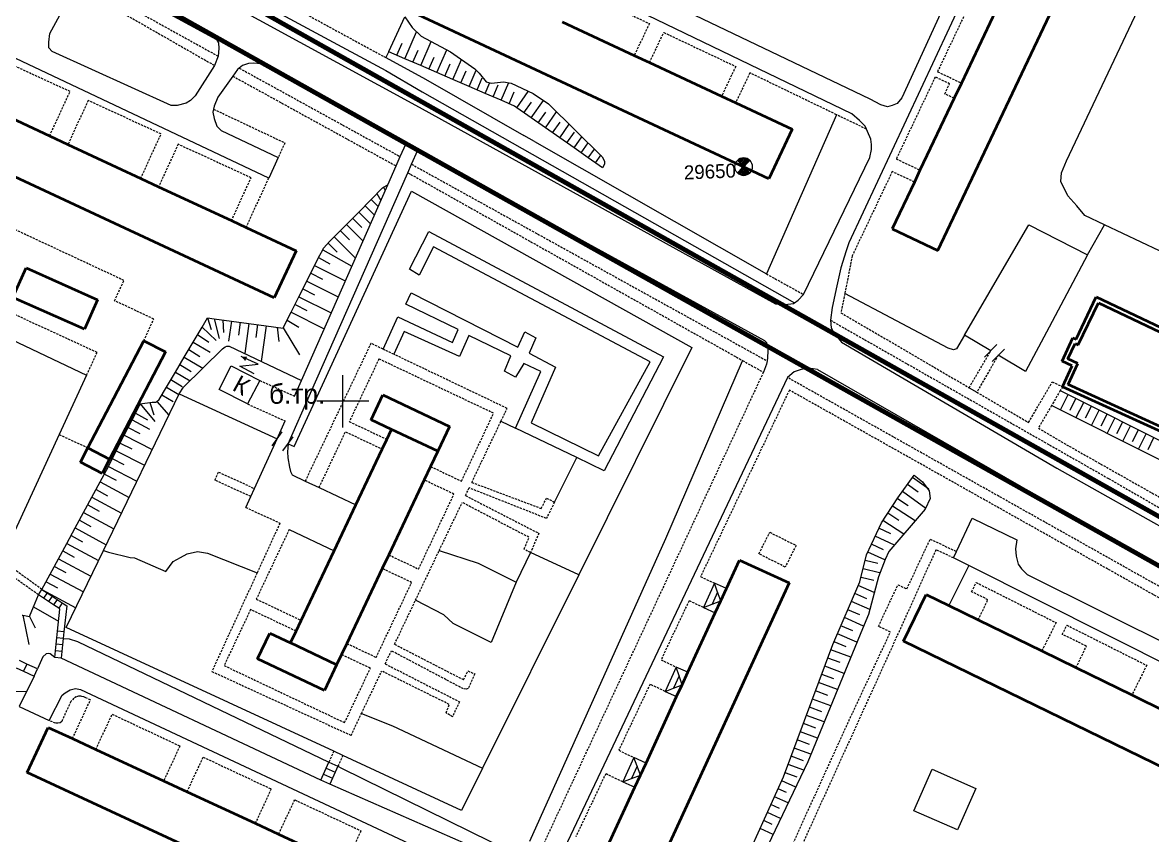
# Model space of a CAD drawing. Extents: x 1000 to 4000, y -5000 to -1000.
# Drawn here: x 2326.7 to 2585.4, y -2699.4 to -2513.3 of the extents above; entities that cross this region are included whole.
import ezdxf
from ezdxf.enums import TextEntityAlignment as Align

# ---------------------------------------------------------------- set-up
doc = ezdxf.new("R2010")
doc.units = 0
doc.header["$MEASUREMENT"] = 0
doc.linetypes.add('DASHED', pattern=[0.75, 0.5, -0.25])
for name, color, linetype in [('1', 7, 'CONTINUOUS'), ('11', 7, 'CONTINUOUS'), ('16', 7, 'CONTINUOUS'), ('17', 7, 'CONTINUOUS'), ('2', 7, 'CONTINUOUS'), ('24', 7, 'CONTINUOUS'), ('25', 7, 'CONTINUOUS'), ('37', 7, 'CONTINUOUS'), ('40', 7, 'CONTINUOUS'), ('6', 7, 'CONTINUOUS'), ('7', 7, 'CONTINUOUS'), ('границы команд_1', 10, 'CONTINUOUS')]:
    doc.layers.add(name, color=color, linetype=linetype)
doc.styles.get("Standard").update_dxf_attribs({"font": 'txt', "height": 0.2})

msp = doc.modelspace()

# ---------------------------------------------------------------- linework, layer by layer
at = {"layer": '1', "color": 253, "linetype": 'Continuous', "lineweight": 0}
for p, q in [((2400, -2606.06), (2400, -2594.02)), ((2405.96, -2600), (2394.04, -2600))]:
    msp.add_line(p, q, dxfattribs=at)
at = {"layer": '11', "color": 253, "linetype": 'Continuous', "lineweight": 0}
for p, q in [((2565.68, -2544.99), (2601.22, -2470.09)), ((2410.48, -2519.99), (2414.21, -2512.02)), ((2410.48, -2519.99), (2409.84, -2521.37)), ((2564.55, -2547.7), (2565.68, -2544.99)), ((2564.44, -2549.73), (2564.55, -2547.7)), ((2566.02, -2553), (2564.44, -2549.73)), ((2388.82, -2610.39), (2415.7, -2551.92)), ((2415.7, -2551.92), (2479.94, -2587.68)), ((2568.05, -2555.26), (2566.02, -2553)), ((2569.86, -2557.52), (2568.05, -2555.26)), ((2574.42, -2559.67), (2569.86, -2557.52)), ((2553.64, -2565.55), (2557.1, -2559.64)), ((2557.1, -2559.64), (2570.53, -2566.53)), ((2639.34, -2590.25), (2574.42, -2559.67)), ((2542.32, -2584.93), (2553.64, -2565.55)), ((2286.63, -2568.21), (2341.32, -2594.04)), ((2570.53, -2566.53), (2561.72, -2583.05)), ((2561.72, -2583.05), (2556.31, -2593.18)), ((2548.34, -2588.48), (2542.32, -2584.93)), ((2549.75, -2587.06), (2546.94, -2589.9)), ((2479.94, -2587.68), (2454, -2639.78)), ((2551.48, -2588.08), (2548.67, -2590.93)), ((2556.31, -2593.18), (2550.07, -2589.5)), ((2341.32, -2594.04), (2335.05, -2607.66)), ((2345.14, -2634.2), (2362.5, -2598.31)), ((2362.5, -2598.31), (2384.94, -2608.61)), ((2335.05, -2607.66), (2323.61, -2632.48)), ((2383.77, -2610.23), (2386.12, -2606.99)), ((2386.26, -2611.37), (2388.61, -2608.13)), ((2387.44, -2609.75), (2388.82, -2610.39)), ((2336.63, -2651.8), (2345.14, -2634.2)), ((2454, -2639.78), (2431.99, -2683.99)), ((2397.9, -2680.15), (2336.63, -2651.8)), ((2399.98, -2681.11), (2397.9, -2680.15)), ((2416.9, -2688.94), (2399.98, -2681.11)), ((2431.99, -2683.99), (2427.17, -2693.69)), ((2427.17, -2693.69), (2416.9, -2688.94))]:
    msp.add_line(p, q, dxfattribs=at)
at = {"layer": '16', "color": 253, "linetype": 'Continuous', "lineweight": 0}
for p, q in [((2371.68, -2597.3), (2374.45, -2591.91)), ((2374.45, -2591.91), (2380.96, -2595.26)), ((2376.4, -2592.01), (2380.63, -2591.57)), ((2379.7, -2593.74), (2376.4, -2592.01)), ((2380.63, -2591.57), (2376.73, -2589.8)), ((2378.18, -2600.65), (2371.68, -2597.3)), ((2380.96, -2595.26), (2378.18, -2600.65))]:
    msp.add_line(p, q, dxfattribs=at)
msp.add_solid([(2376.73, -2589.8), (2377.62, -2590.79), (2378.09, -2589.81)], dxfattribs=at)
at = {"layer": '2', "color": 253, "linetype": 'Continuous', "lineweight": 0}
msp.add_circle((2491.75, -2546.31), 2, dxfattribs=at)
msp.add_3dface([(2490.34, -2547.72), (2491.75, -2546.31), (2490.34, -2547.72)], dxfattribs=at)
at = {"layer": '24', "color": 253, "linetype": 'Continuous', "lineweight": 0}
for p, q in [((2564.9, -2458.93), (2515.86, -2563.75)), ((2318.51, -2488.64), (2371.04, -2517.18)), ((2351.98, -2493.15), (2409.84, -2524.29)), ((2516.53, -2534.2), (2429.64, -2492.29)), ((2544.56, -2494.3), (2528, -2530.55)), ((2351.32, -2496.66), (2417.47, -2532.67)), ((2520.76, -2530.88), (2467.2, -2505.24)), ((2332.87, -2515.86), (2335.14, -2511.64)), ((2383.02, -2548.94), (2312.83, -2515.78)), ((2332.69, -2517.82), (2332.87, -2515.86)), ((2371.04, -2517.18), (2371.53, -2518)), ((2332.69, -2519.12), (2332.69, -2517.82)), ((2333.43, -2519.95), (2332.69, -2519.12)), ((2371.62, -2519.3), (2371.42, -2521.02)), ((2371.53, -2518), (2371.62, -2519.3)), ((2360.66, -2532.32), (2333.43, -2519.95)), ((2371.42, -2521.02), (2370.56, -2523.13)), ((2409.84, -2521.37), (2418.9, -2526.3)), ((2370.56, -2523.13), (2366.14, -2530.09)), ((2375.88, -2524.1), (2374.8, -2525.6)), ((2376.28, -2523.77), (2375.88, -2524.1)), ((2377, -2523.17), (2376.28, -2523.77)), ((2378.39, -2522.71), (2377, -2523.17)), ((2379.6, -2522.62), (2378.39, -2522.71)), ((2381.23, -2522.77), (2379.6, -2522.62)), ((2381.23, -2522.77), (2414.45, -2541.03)), ((2409.84, -2524.29), (2418.13, -2529.16)), ((2374.8, -2525.6), (2371.33, -2530.43)), ((2418.9, -2526.3), (2441.41, -2539.15)), ((2366.14, -2530.09), (2365.11, -2531.2)), ((2418.13, -2529.16), (2503.4, -2577.48)), ((2362.05, -2532.32), (2360.66, -2532.32)), ((2364.09, -2531.76), (2362.05, -2532.32)), ((2365.11, -2531.2), (2364.09, -2531.76)), ((2370.49, -2532.47), (2370.36, -2533.15)), ((2371.33, -2530.43), (2370.49, -2532.47)), ((2417.47, -2532.67), (2499.06, -2577.69)), ((2523.17, -2532.2), (2520.76, -2530.88)), ((2524.71, -2532.64), (2523.17, -2532.2)), ((2525.8, -2532.31), (2524.71, -2532.64)), ((2526.9, -2531.87), (2525.8, -2532.31)), ((2528, -2530.55), (2526.9, -2531.87)), ((2370.36, -2533.15), (2370.21, -2533.87)), ((2370.21, -2533.87), (2370.49, -2535.26)), ((2370.49, -2535.26), (2371.14, -2537.03)), ((2518.29, -2535.74), (2516.53, -2534.2)), ((2371.14, -2537.03), (2372.16, -2538.05)), ((2519.6, -2537.06), (2518.29, -2535.74)), ((2519.91, -2537.74), (2519.6, -2537.06)), ((2520.15, -2538.26), (2519.91, -2537.74)), ((2372.16, -2538.05), (2385.17, -2544.19)), ((2443.88, -2540.56), (2441.41, -2539.15)), ((2443.88, -2540.56), (2496.97, -2570.86)), ((2520.92, -2540.02), (2520.15, -2538.26)), ((2521.03, -2541.22), (2520.92, -2540.02)), ((2413.12, -2544.03), (2414.45, -2541.03)), ((2414.45, -2541.03), (2417.08, -2542.48)), ((2415.71, -2545.76), (2417.15, -2542.51)), ((2417.08, -2542.48), (2417.15, -2542.51)), ((2417.15, -2542.51), (2496.55, -2586.09)), ((2520.7, -2544.19), (2521.03, -2542.43)), ((2521.03, -2542.43), (2521.03, -2541.22)), ((2385.17, -2544.19), (2383.02, -2548.94)), ((2412.18, -2546.16), (2413.12, -2544.03)), ((2414.86, -2547.7), (2415.71, -2545.76)), ((2505.46, -2575.56), (2520.7, -2544.19)), ((2392.55, -2598.17), (2414.86, -2547.7)), ((2410.27, -2550.49), (2412.18, -2546.16)), ((2390.49, -2595.24), (2410.27, -2550.49)), ((2415.24, -2569.8), (2419.7, -2561.16)), ((2419.7, -2561.16), (2473.41, -2589.89)), ((2515.86, -2563.75), (2515.28, -2565.57)), ((2420.72, -2564.68), (2417.47, -2571.19)), ((2470.34, -2591), (2420.72, -2564.68)), ((2515.28, -2565.57), (2514.04, -2569.49)), ((2417.47, -2571.19), (2415.24, -2569.8)), ((2514.04, -2569.49), (2513.08, -2573.61)), ((2513.08, -2573.61), (2512.03, -2578.59)), ((2414.42, -2577.8), (2415.63, -2575.2)), ((2415.63, -2575.2), (2440.06, -2587.66)), ((2504.25, -2576.88), (2505.46, -2575.56)), ((2426.41, -2583.57), (2414.42, -2577.8)), ((2499.06, -2577.69), (2501.29, -2577.87)), ((2501.29, -2577.87), (2503.16, -2577.65)), ((2503.16, -2577.65), (2503.4, -2577.48)), ((2503.4, -2577.48), (2504.25, -2576.88)), ((2512.03, -2578.59), (2511.65, -2581.47)), ((2409.19, -2588.09), (2412.56, -2580.69)), ((2412.56, -2580.69), (2425.1, -2586.55)), ((2511.65, -2581.47), (2511.84, -2583.19)), ((2414.03, -2584.03), (2411.66, -2589.27)), ((2426.67, -2589.79), (2414.03, -2584.03)), ((2425.1, -2586.55), (2426.41, -2583.57)), ((2440.06, -2587.66), (2441.64, -2584.13)), ((2441.64, -2584.13), (2444.15, -2585.52)), ((2511.84, -2583.19), (2512.51, -2584.43)), ((2512.51, -2584.43), (2514.18, -2586.53)), ((2428.81, -2584.96), (2426.67, -2589.79)), ((2438.47, -2589.61), (2428.81, -2584.96)), ((2444.15, -2585.52), (2442.66, -2589.05)), ((2496.55, -2586.09), (2496.99, -2586.61)), ((2496.99, -2586.61), (2497.21, -2587.45)), ((2514.18, -2586.53), (2563.48, -2615.32)), ((2436.98, -2593.14), (2438.47, -2589.61)), ((2442.66, -2589.05), (2448.7, -2592.22)), ((2497.21, -2587.45), (2497.3, -2588.5)), ((2497.3, -2588.5), (2497.25, -2590.12)), ((2441.44, -2591.37), (2439.49, -2594.54)), ((2445.34, -2593.23), (2441.44, -2591.37)), ((2448.7, -2592.22), (2443.13, -2604.95)), ((2458.54, -2612.48), (2470.34, -2591)), ((2473.41, -2589.89), (2459.84, -2615.92)), ((2497.03, -2591.52), (2496.29, -2593.37)), ((2497.15, -2590.79), (2497.03, -2591.52)), ((2497.25, -2590.12), (2497.15, -2590.79)), ((2501.82, -2594.59), (2435.19, -2735.1)), ((2439.49, -2594.54), (2436.98, -2593.14)), ((2439.49, -2606.16), (2445.34, -2593.23)), ((2503.33, -2593.32), (2501.82, -2594.59)), ((2504.92, -2592.74), (2503.33, -2593.32)), ((2506.73, -2592.45), (2504.92, -2592.74)), ((2508.67, -2592.74), (2506.73, -2592.45)), ((2508.67, -2592.74), (2603.67, -2647.31)), ((2388.9, -2598.84), (2390.49, -2595.24)), ((2543.41, -2596.92), (2545.15, -2597.94)), ((2387.44, -2609.75), (2392.55, -2598.17)), ((2384.94, -2608.61), (2386.81, -2604.54)), ((2443.13, -2604.95), (2458.54, -2612.48)), ((2453.56, -2612.91), (2439.49, -2606.16)), ((2379.72, -2619.99), (2384.94, -2608.61)), ((2387.44, -2609.75), (2387.3, -2611.63)), ((2387.3, -2611.63), (2387.39, -2612.99)), ((2387.39, -2612.99), (2387.74, -2615.13)), ((2459.84, -2615.92), (2453.56, -2612.91)), ((2387.74, -2615.13), (2387.98, -2616.14)), ((2563.48, -2615.32), (2618.31, -2646.13)), ((2387.98, -2616.14), (2388.37, -2616.86)), ((2388.37, -2616.86), (2391.37, -2618.28)), ((2378.88, -2621.84), (2379.72, -2619.99)), ((2391.37, -2618.28), (2394.54, -2619.78)), ((2394.54, -2619.78), (2402.95, -2623.76)), ((2377.74, -2624.31), (2378.88, -2621.84)), ((2540.54, -2634.43), (2544.12, -2626.78)), ((2544.12, -2626.78), (2554.32, -2631.78)), ((2387.7, -2629.39), (2397.98, -2634.26)), ((2554.32, -2631.78), (2554.03, -2633.81)), ((2539.85, -2635.9), (2540.54, -2634.43)), ((2543.34, -2637.65), (2539.85, -2635.9)), ((2554.03, -2633.81), (2554.18, -2635.47)), ((2554.18, -2635.47), (2554.61, -2637.28)), ((2543.34, -2637.65), (2538.74, -2646.81)), ((2608.32, -2670.27), (2543.34, -2637.65)), ((2554.61, -2637.28), (2555.41, -2638.37)), ((2555.41, -2638.37), (2556.71, -2639.67)), ((2556.71, -2639.67), (2598.5, -2660.5)), ((2331.28, -2658.56), (2330.06, -2661.3)), ((2332.07, -2657.86), (2331.28, -2658.56)), ((2332.53, -2657.75), (2332.07, -2657.86)), ((2332.94, -2657.86), (2332.53, -2657.75)), ((2334.04, -2658.66), (2332.94, -2657.86)), ((2394.93, -2686.73), (2335.5, -2658.81)), ((2329.3, -2662.97), (2325.88, -2669.91)), ((2332.7, -2673.07), (2335.68, -2667.29)), ((2335.68, -2667.29), (2336.38, -2666.76)), ((2336.38, -2666.76), (2337.51, -2666.07)), ((2337.51, -2666.07), (2338.74, -2665.8)), ((2338.74, -2665.8), (2339.88, -2665.98)), ((2339.88, -2665.98), (2426.73, -2706.62)), ((2325.88, -2669.91), (2332.7, -2673.07)), ((2431.43, -2702.78), (2397.02, -2687.67))]:
    msp.add_line(p, q, dxfattribs=at)
at = {"layer": '24', "color": 253, "linetype": 'DASHED', "lineweight": 0}
for p, q in [((2317.17, -2491.01), (2371.42, -2521.02)), ((2352.75, -2490.3), (2409.84, -2521.37)), ((2337.54, -2504.25), (2370.56, -2523.13)), ((2453.7, -2505.78), (2470.18, -2513.57)), ((2544.72, -2506.58), (2536.16, -2524.58)), ((2470.18, -2513.57), (2466.72, -2520.84)), ((2470.22, -2522.48), (2473.47, -2515.59)), ((2473.47, -2515.59), (2489.95, -2523.38)), ((2337.51, -2529.12), (2320.8, -2521.45)), ((2376.28, -2523.77), (2413.12, -2544.03)), ((2489.95, -2523.38), (2486.73, -2530.19)), ((2493.19, -2524.85), (2489.95, -2531.7)), ((2513.03, -2534.42), (2493.19, -2524.85)), ((2536.16, -2524.58), (2541.62, -2527.17)), ((2374.8, -2525.6), (2412.18, -2546.16)), ((2535.64, -2525.8), (2526.73, -2544.55)), ((2538.94, -2527.36), (2535.64, -2525.8)), ((2537.84, -2529.66), (2538.94, -2527.36)), ((2332.84, -2539.27), (2337.51, -2529.12)), ((2539.96, -2530.67), (2537.84, -2529.66)), ((2341.66, -2531.17), (2337.04, -2541.23)), ((2358.36, -2538.84), (2341.66, -2531.17)), ((2370.36, -2533.15), (2386.73, -2540.88)), ((2519.91, -2537.74), (2513.03, -2534.42)), ((2353.7, -2549), (2358.36, -2538.84)), ((2362.27, -2541.19), (2357.8, -2550.91)), ((2378.97, -2548.86), (2362.27, -2541.19)), ((2386.73, -2540.88), (2385.17, -2544.19)), ((2415.71, -2545.76), (2497.15, -2590.79)), ((2526.73, -2544.55), (2532.15, -2547.12)), ((2349.86, -2572.37), (2297.86, -2548.12)), ((2414.86, -2547.7), (2491.51, -2590.69)), ((2525.79, -2547.44), (2516.64, -2566.72)), ((2530.86, -2549.84), (2525.79, -2547.44)), ((2374.46, -2558.68), (2378.97, -2548.86)), ((2377.83, -2560.25), (2383.02, -2548.94)), ((2516.64, -2566.72), (2514.93, -2575.34)), ((2496.97, -2570.86), (2505.46, -2575.56)), ((2347.7, -2577), (2349.86, -2572.37)), ((2343.71, -2588.85), (2317.29, -2576.7)), ((2514.93, -2575.34), (2514.05, -2579.77)), ((2356.7, -2581.2), (2347.7, -2577)), ((2354.39, -2586.16), (2356.7, -2581.2)), ((2511.65, -2581.47), (2575.35, -2617.72)), ((2514.05, -2579.77), (2543.41, -2596.92)), ((2406.42, -2586.77), (2391.37, -2618.28)), ((2409.19, -2588.09), (2406.42, -2586.77)), ((2341.32, -2594.04), (2343.71, -2588.85)), ((2411.66, -2589.27), (2409.19, -2588.09)), ((2437.6, -2601.65), (2411.66, -2589.27)), ((2543.41, -2596.92), (2548.34, -2588.48)), ((2550.07, -2589.5), (2545.15, -2597.94)), ((2408.26, -2590.34), (2401.47, -2604.69)), ((2434.51, -2602.77), (2408.26, -2590.34)), ((2491.51, -2590.69), (2496.29, -2593.37)), ((2496.29, -2593.37), (2442.74, -2708.24)), ((2605.17, -2652.66), (2501.82, -2594.59)), ((2380.96, -2595.26), (2388.9, -2598.84)), ((2502.23, -2597.47), (2481.91, -2640.17)), ((2605.21, -2655.33), (2502.23, -2597.47)), ((2557.03, -2604.88), (2562.45, -2595.59)), ((2562.45, -2595.59), (2564.79, -2596.7)), ((2564.79, -2596.7), (2564.28, -2597.57)), ((2545.15, -2597.94), (2557.03, -2604.88)), ((2564.28, -2597.57), (2562.27, -2601)), ((2378.18, -2600.65), (2386.81, -2604.54)), ((2436.2, -2604.59), (2437.6, -2601.65)), ((2562.27, -2601), (2559.25, -2606.18)), ((2401.47, -2604.69), (2410.05, -2608.75)), ((2427.15, -2618.32), (2434.51, -2602.77)), ((2429.51, -2618.59), (2436.2, -2604.59)), ((2335.05, -2607.66), (2341.61, -2610.68)), ((2394.54, -2619.78), (2400.59, -2607)), ((2400.59, -2607), (2409, -2610.98)), ((2559.25, -2606.18), (2566.34, -2610.32)), ((2566.34, -2610.32), (2625.75, -2643.88)), ((2420.06, -2614.96), (2427.15, -2618.32)), ((2370.69, -2618.08), (2371.53, -2616.23)), ((2378.88, -2621.84), (2370.69, -2618.08)), ((2371.53, -2616.23), (2379.72, -2619.99)), ((2425.44, -2621.28), (2418.6, -2618.04)), ((2575.35, -2617.72), (2624.36, -2645.86)), ((2428.07, -2621.62), (2428.91, -2619.86)), ((2446.59, -2626.84), (2428.91, -2619.86)), ((2429.51, -2618.59), (2445.41, -2624.56)), ((2417.33, -2638.43), (2425.44, -2621.28)), ((2422.06, -2634.19), (2427.32, -2623.19)), ((2442.61, -2631.17), (2427.32, -2623.19)), ((2428.07, -2621.62), (2444.88, -2630.25)), ((2445.41, -2624.56), (2446.63, -2622.2)), ((2448.47, -2623.16), (2446.59, -2626.84)), ((2446.63, -2622.2), (2448.47, -2623.16)), ((2377.74, -2624.31), (2385.59, -2627.91)), ((2385.59, -2627.91), (2380.37, -2639.29)), ((2387.7, -2629.39), (2380.17, -2645.31)), ((2441.51, -2633.88), (2442.61, -2631.17)), ((2444.88, -2630.25), (2442.96, -2634.67)), ((2495.26, -2634.95), (2497.74, -2630.01)), ((2497.74, -2630.01), (2503.77, -2633.03)), ((2503.77, -2633.03), (2501.29, -2637.97)), ((2529.15, -2642.98), (2534.48, -2631.59)), ((2534.48, -2631.59), (2540.54, -2634.43)), ((2410.49, -2635.19), (2417.33, -2638.43)), ((2416.62, -2645.59), (2422.06, -2634.19)), ((2442.96, -2634.67), (2441.51, -2633.88)), ((2501.29, -2637.97), (2495.26, -2634.95)), ((2535.81, -2634.01), (2525.9, -2655.95)), ((2539.85, -2635.9), (2535.81, -2634.01)), ((2331.09, -2643.1), (2324.49, -2638.35)), ((2415.74, -2641.5), (2409.01, -2638.31)), ((2330.27, -2644.32), (2322.91, -2639.1)), ((2380.37, -2639.29), (2370, -2661.89)), ((2407.62, -2658.65), (2415.74, -2641.5)), ((2481.91, -2640.17), (2485.07, -2641.67)), ((2543.97, -2643.61), (2545, -2641.51)), ((2545, -2641.51), (2563.31, -2650.7)), ((2522.63, -2651.56), (2527.1, -2642.02)), ((2527.1, -2642.02), (2529.15, -2642.98)), ((2547.71, -2645.45), (2543.97, -2643.61)), ((2380.17, -2645.31), (2390.44, -2650.18)), ((2411.82, -2655.65), (2416.62, -2645.59)), ((2479.26, -2645.69), (2472.85, -2659.21)), ((2482.54, -2647.24), (2479.26, -2645.69)), ((2545.46, -2650.09), (2547.71, -2645.45)), ((2378.85, -2647.71), (2372.79, -2660.53)), ((2389.27, -2652.64), (2378.85, -2647.71)), ((2525.38, -2652.85), (2522.63, -2651.56)), ((2563.31, -2650.7), (2560.05, -2657.19)), ((2564.74, -2653.38), (2565.76, -2651.28)), ((2565.76, -2651.28), (2584.07, -2660.47)), ((2515.82, -2673.27), (2525.38, -2652.85)), ((2570.27, -2656.08), (2564.74, -2653.38)), ((2400.89, -2655.46), (2407.62, -2658.65)), ((2411.82, -2655.65), (2427.63, -2663.76)), ((2525.9, -2655.95), (2500.02, -2712.86)), ((2567.87, -2661), (2570.27, -2656.08)), ((2406.29, -2661.14), (2399.68, -2658.01)), ((2409.68, -2660.14), (2411.1, -2657.15)), ((2427.59, -2665.86), (2411.1, -2657.15)), ((2472.85, -2659.21), (2476.32, -2660.86)), ((2370, -2661.89), (2401.87, -2676.5)), ((2372.79, -2660.53), (2400.4, -2673.59)), ((2400.4, -2673.59), (2406.29, -2661.14)), ((2404.26, -2671.48), (2408.89, -2661.78)), ((2424.35, -2669.41), (2408.89, -2661.78)), ((2409.68, -2660.14), (2426.67, -2668.8)), ((2427.63, -2663.76), (2428.64, -2661.71)), ((2428.64, -2661.71), (2430.21, -2662.45)), ((2584.07, -2660.47), (2580.68, -2667.24)), ((2430.21, -2662.45), (2428.68, -2665.78)), ((2470.33, -2664.79), (2463.16, -2679.92)), ((2473.78, -2666.43), (2470.33, -2664.79)), ((2428.24, -2665.91), (2427.59, -2665.86)), ((2428.68, -2665.78), (2428.24, -2665.91)), ((2337.67, -2668.78), (2335.61, -2673.33)), ((2338.41, -2667.99), (2337.67, -2668.78)), ((2338.05, -2677.25), (2342.2, -2668.39)), ((2338.94, -2667.69), (2338.41, -2667.99)), ((2339.46, -2667.51), (2338.94, -2667.69)), ((2340.03, -2667.56), (2339.46, -2667.51)), ((2340.6, -2667.69), (2340.03, -2667.56)), ((2341.12, -2667.91), (2340.6, -2667.69)), ((2342.2, -2668.39), (2341.12, -2667.91)), ((2423.65, -2671.38), (2424.35, -2669.41)), ((2426.67, -2668.8), (2425.1, -2672.25)), ((2343.41, -2679.73), (2347.18, -2671.67)), ((2347.18, -2671.67), (2362.69, -2678.93)), ((2401.87, -2676.5), (2404.26, -2671.48)), ((2425.1, -2672.25), (2423.65, -2671.38)), ((2334.22, -2673.74), (2332.7, -2673.07)), ((2334.74, -2673.73), (2334.22, -2673.74)), ((2335.22, -2673.6), (2334.74, -2673.73)), ((2335.61, -2673.33), (2335.22, -2673.6)), ((2492.21, -2725.12), (2515.82, -2673.27)), ((2362.69, -2678.93), (2358.95, -2686.92)), ((2397.9, -2680.15), (2396.77, -2682.64)), ((2463.16, -2679.92), (2466.62, -2681.56)), ((2364.31, -2689.41), (2368.01, -2681.49)), ((2368.01, -2681.49), (2383.59, -2688.78)), ((2399.98, -2681.11), (2398.86, -2683.57)), ((2460.18, -2685.28), (2453.32, -2699.74)), ((2464.09, -2687.14), (2460.18, -2685.28)), ((2383.59, -2688.78), (2379.92, -2696.64)), ((2385.28, -2699.12), (2388.96, -2691.26)), ((2388.96, -2691.26), (2404.13, -2698.36)), ((2404.13, -2698.36), (2400.48, -2706.16))]:
    msp.add_line(p, q, dxfattribs=at)
at = {"layer": '25', "color": 253, "linetype": 'Continuous', "lineweight": 0}
for p, q in [((2330.27, -2644.32), (2331.09, -2643.1)), ((2331.09, -2643.1), (2332.24, -2643.86)), ((2332.24, -2643.86), (2331.43, -2645.09)), ((2332.24, -2643.86), (2333.41, -2644.64)), ((2331.43, -2645.09), (2330.27, -2644.32)), ((2332.6, -2645.86), (2331.43, -2645.09)), ((2333.41, -2644.64), (2332.6, -2645.86)), ((2333.76, -2646.64), (2332.6, -2645.86)), ((2333.41, -2644.64), (2334.57, -2645.41)), ((2334.57, -2645.41), (2333.76, -2646.64)), ((2334.93, -2647.41), (2333.76, -2646.64)), ((2334.57, -2645.41), (2335.74, -2646.19)), ((2335.74, -2646.19), (2334.93, -2647.41)), ((2335.74, -2646.19), (2336.75, -2646.86)), ((2334.67, -2652.65), (2335.2, -2647.59)), ((2335.2, -2647.59), (2334.93, -2647.41)), ((2336.75, -2646.86), (2336.13, -2652.81)), ((2334.36, -2655.64), (2334.51, -2654.15)), ((2334.51, -2654.15), (2334.67, -2652.65)), ((2335.97, -2654.3), (2334.51, -2654.15)), ((2336.13, -2652.81), (2334.67, -2652.65)), ((2335.97, -2654.3), (2335.82, -2655.79)), ((2336.13, -2652.81), (2335.97, -2654.3)), ((2334.2, -2657.13), (2334.36, -2655.64)), ((2335.82, -2655.79), (2334.36, -2655.64)), ((2335.82, -2655.79), (2335.66, -2657.28)), ((2327.61, -2660.18), (2325.93, -2659.4)), ((2334.04, -2658.66), (2334.2, -2657.13)), ((2335.5, -2658.81), (2334.04, -2658.66)), ((2335.66, -2657.28), (2334.2, -2657.13)), ((2335.66, -2657.28), (2335.5, -2658.81)), ((2325.16, -2661.07), (2326.84, -2661.84)), ((2327.61, -2660.18), (2326.84, -2661.84)), ((2326.84, -2661.84), (2329.3, -2662.97)), ((2330.06, -2661.3), (2327.61, -2660.18)), ((2329.3, -2662.97), (2330.06, -2661.3)), ((2396.16, -2684.01), (2396.77, -2682.64)), ((2396.77, -2682.64), (2398.86, -2683.57)), ((2394.93, -2686.73), (2395.54, -2685.37)), ((2395.54, -2685.37), (2396.16, -2684.01)), ((2395.54, -2685.37), (2397.63, -2686.31)), ((2396.16, -2684.01), (2398.25, -2684.94)), ((2398.25, -2684.94), (2397.63, -2686.31)), ((2398.86, -2683.57), (2398.25, -2684.94)), ((2397.02, -2687.67), (2394.93, -2686.73)), ((2397.63, -2686.31), (2397.02, -2687.67))]:
    msp.add_line(p, q, dxfattribs=at)
at = {"layer": '37', "color": 253, "linetype": 'Continuous', "lineweight": 0}
for p, q in [((2414.21, -2512.02), (2415.84, -2514.47)), ((2415.84, -2514.47), (2417.92, -2516.45)), ((2414.19, -2521.6), (2416.86, -2515.44)), ((2417.92, -2516.45), (2424.61, -2520.07)), ((2412.36, -2520.8), (2413.55, -2518.05)), ((2416.03, -2522.39), (2417.22, -2519.64)), ((2417.86, -2523.19), (2420.24, -2517.7)), ((2421.53, -2524.77), (2423.77, -2519.61)), ((2410.52, -2520.01), (2410.48, -2519.99)), ((2414.19, -2521.6), (2410.52, -2520.01)), ((2417.86, -2523.19), (2414.19, -2521.6)), ((2419.7, -2523.98), (2420.89, -2521.23)), ((2424.61, -2520.07), (2430.2, -2523.91)), ((2425.21, -2526.36), (2427.17, -2521.82)), ((2421.53, -2524.77), (2417.86, -2523.19)), ((2425.21, -2526.36), (2421.53, -2524.77)), ((2423.37, -2525.57), (2424.56, -2522.82)), ((2427.04, -2527.16), (2428.23, -2524.4)), ((2428.88, -2527.95), (2430.5, -2524.2)), ((2430.2, -2523.91), (2431.19, -2524.89)), ((2431.19, -2524.89), (2432.83, -2526.87)), ((2428.88, -2527.95), (2425.21, -2526.36)), ((2430.71, -2528.75), (2431.9, -2525.99)), ((2432.55, -2529.54), (2433.61, -2527.08)), ((2432.83, -2526.87), (2434.04, -2527.2)), ((2434.04, -2527.2), (2436.78, -2526.87)), ((2434.38, -2530.34), (2435.57, -2527.58)), ((2436.22, -2531.13), (2437.97, -2527.09)), ((2436.78, -2526.87), (2438.53, -2527.2)), ((2438.53, -2527.2), (2443.58, -2529.61)), ((2432.55, -2529.54), (2428.88, -2527.95)), ((2436.22, -2531.13), (2432.55, -2529.54)), ((2438.05, -2531.92), (2439.24, -2529.17)), ((2439.83, -2532.83), (2442.46, -2529.08)), ((2443.58, -2529.61), (2447.09, -2531.91)), ((2439.3, -2532.46), (2436.22, -2531.13)), ((2439.83, -2532.83), (2439.3, -2532.46)), ((2443.1, -2535.13), (2439.83, -2532.83)), ((2441.46, -2533.98), (2443.19, -2531.52)), ((2443.1, -2535.13), (2445.9, -2531.14)), ((2447.09, -2531.91), (2459.36, -2544.09)), ((2446.38, -2537.43), (2443.1, -2535.13)), ((2444.74, -2536.28), (2446.46, -2533.82)), ((2446.38, -2537.43), (2448.95, -2533.76)), ((2449.65, -2539.72), (2446.38, -2537.43)), ((2448.01, -2538.57), (2449.74, -2536.12)), ((2449.65, -2539.72), (2451.83, -2536.62)), ((2452.92, -2542.02), (2449.65, -2539.72)), ((2451.29, -2540.87), (2453.01, -2538.42)), ((2452.92, -2542.02), (2454.71, -2539.47)), ((2456.2, -2544.32), (2452.92, -2542.02)), ((2454.56, -2543.17), (2456.15, -2540.9)), ((2456.2, -2544.32), (2457.59, -2542.33)), ((2459.47, -2546.61), (2456.2, -2544.32)), ((2457.84, -2545.47), (2459.11, -2543.64)), ((2459.36, -2544.09), (2459.91, -2545.08)), ((2459.91, -2545.74), (2459.47, -2546.61)), ((2459.91, -2545.08), (2459.91, -2545.74)), ((2409.28, -2551.05), (2410.28, -2550.48)), ((2406.45, -2553.87), (2409.06, -2551.18)), ((2407.79, -2552.49), (2408.69, -2554.05)), ((2409.06, -2551.18), (2409.28, -2551.05)), ((2409.28, -2551.05), (2409.69, -2551.78)), ((2403.62, -2556.7), (2406.43, -2553.89)), ((2405.06, -2555.31), (2407.21, -2557.39)), ((2406.43, -2553.89), (2406.45, -2553.87)), ((2406.45, -2553.87), (2408.08, -2555.44)), ((2400.8, -2559.53), (2403.62, -2556.7)), ((2402.21, -2558.12), (2404.33, -2560.24)), ((2403.62, -2556.7), (2406.33, -2559.4)), ((2397.97, -2562.36), (2400.8, -2559.53)), ((2399.38, -2560.95), (2401.51, -2563.07)), ((2400.8, -2559.53), (2404.59, -2563.32)), ((2395.59, -2565), (2396.99, -2563.34)), ((2396.56, -2563.78), (2398.68, -2565.9)), ((2396.99, -2563.34), (2397.97, -2562.36)), ((2397.97, -2562.36), (2402.86, -2567.25)), ((2394.72, -2566.58), (2395.38, -2565.39)), ((2395.38, -2565.39), (2395.59, -2565)), ((2395.38, -2565.39), (2402.05, -2569.09)), ((2391.74, -2572.51), (2393.53, -2568.94)), ((2393.53, -2568.94), (2394.72, -2566.58)), ((2393.53, -2568.94), (2400.55, -2572.46)), ((2394.41, -2567.14), (2397.03, -2568.59)), ((2392.63, -2570.72), (2395.32, -2572.07)), ((2389.94, -2576.09), (2391.74, -2572.51)), ((2391.74, -2572.51), (2398.93, -2576.13)), ((2388.15, -2579.66), (2389.94, -2576.09)), ((2389.94, -2576.09), (2397.32, -2579.79)), ((2390.84, -2574.3), (2393.52, -2575.64)), ((2389.04, -2577.87), (2391.72, -2579.22)), ((2367.75, -2583.04), (2369.01, -2580.93)), ((2369.01, -2580.93), (2369.83, -2583.61)), ((2369.01, -2580.93), (2370.53, -2581.14)), ((2370.53, -2581.14), (2374.5, -2581.68)), ((2370.53, -2581.14), (2371.7, -2585.62)), ((2372.51, -2581.41), (2372.64, -2584.28)), ((2374.5, -2581.68), (2373.8, -2586.24)), ((2374.5, -2581.68), (2378.46, -2582.22)), ((2376.48, -2581.95), (2376.07, -2584.92)), ((2386.35, -2583.24), (2388.15, -2579.66)), ((2387.25, -2581.45), (2389.91, -2583.07)), ((2388.15, -2579.66), (2395.7, -2583.45)), ((2365.71, -2586.48), (2367.75, -2583.04)), ((2367.75, -2583.04), (2370.99, -2586.11)), ((2378.46, -2582.22), (2377.52, -2589.1)), ((2378.46, -2582.22), (2382.42, -2582.76)), ((2380.44, -2582.49), (2380.04, -2585.46)), ((2382.42, -2582.76), (2381.31, -2590.89)), ((2382.42, -2582.76), (2386.32, -2583.29)), ((2384.93, -2583.1), (2385.33, -2586.33)), ((2386.32, -2583.29), (2386.35, -2583.24)), ((2386.35, -2583.24), (2390.09, -2589.41)), ((2363.67, -2589.92), (2365.71, -2586.48)), ((2365.71, -2586.48), (2369.61, -2588.79)), ((2366.73, -2584.76), (2369.3, -2586.47)), ((2363.5, -2596.83), (2372.42, -2587.99)), ((2364.69, -2588.2), (2367.27, -2589.74)), ((2372.42, -2587.99), (2373.01, -2587.53)), ((2373.01, -2587.53), (2373.39, -2587.38)), ((2373.39, -2587.38), (2373.93, -2587.4)), ((2373.93, -2587.4), (2390.49, -2595.24)), ((2361.63, -2593.36), (2363.67, -2589.92)), ((2362.65, -2591.64), (2365.23, -2593.18)), ((2363.67, -2589.92), (2367.92, -2592.45)), ((2473.93, -2631.44), (2491.48, -2590.76)), ((2359.59, -2596.8), (2361.63, -2593.36)), ((2361.63, -2593.36), (2364.99, -2595.36)), ((2357.91, -2599.63), (2359.59, -2596.8)), ((2359.59, -2596.8), (2362.41, -2598.48)), ((2360.61, -2595.08), (2363.18, -2596.61)), ((2362.5, -2598.31), (2363.5, -2596.83)), ((2357.21, -2600.24), (2357.37, -2600.1)), ((2357.37, -2600.1), (2357.91, -2599.63)), ((2357.37, -2600.1), (2360.12, -2603.23)), ((2358.56, -2598.52), (2361.14, -2600.05)), ((2564.28, -2597.57), (2600.65, -2615.85)), ((2564.29, -2602.01), (2566.07, -2598.47)), ((2566.51, -2602.05), (2567.85, -2599.37)), ((2351.73, -2604.24), (2353.55, -2600.68)), ((2353.55, -2600.68), (2353.58, -2600.62)), ((2353.58, -2600.62), (2356.33, -2600.24)), ((2353.58, -2600.62), (2356.94, -2604.66)), ((2355.78, -2600.32), (2356.74, -2603.14)), ((2356.33, -2600.24), (2357.21, -2600.24)), ((2587.05, -2613.4), (2562.27, -2601)), ((2567.86, -2603.8), (2569.64, -2600.27)), ((2570.08, -2603.85), (2571.43, -2601.17)), ((2571.44, -2605.59), (2573.21, -2602.06)), ((2349.92, -2607.81), (2351.73, -2604.24)), ((2351.73, -2604.24), (2355.72, -2606.43)), ((2352.48, -2602.78), (2355.22, -2604.28)), ((2573.65, -2605.64), (2575, -2602.96)), ((2575.02, -2607.38), (2576.79, -2603.86)), ((2577.23, -2607.44), (2578.57, -2604.76)), ((2348.1, -2611.37), (2349.92, -2607.81)), ((2349.92, -2607.81), (2356.33, -2611.07)), ((2350.82, -2606.03), (2353.5, -2607.39)), ((2578.59, -2609.17), (2580.36, -2605.66)), ((2580.8, -2609.24), (2582.15, -2606.55)), ((2582.17, -2610.96), (2583.94, -2607.45)), ((2349.01, -2609.59), (2351.68, -2610.95)), ((2584.38, -2611.03), (2585.72, -2608.35)), ((2346.29, -2614.94), (2348.1, -2611.37)), ((2348.1, -2611.37), (2354.59, -2614.68)), ((2345.36, -2616.76), (2346.29, -2614.94)), ((2346.29, -2614.94), (2352.84, -2618.28)), ((2347.19, -2613.16), (2349.87, -2614.52)), ((2344.43, -2618.48), (2345.36, -2616.76)), ((2345.38, -2616.72), (2348.05, -2618.08)), ((2527.07, -2622.16), (2530.82, -2616.97)), ((2534.15, -2620.12), (2530.47, -2617.46)), ((2530.82, -2616.97), (2532.7, -2618.49)), ((2342.52, -2622), (2344.43, -2618.48)), ((2343.47, -2620.24), (2346.11, -2621.67)), ((2344.43, -2618.48), (2351.02, -2622.05)), ((2533.48, -2624.57), (2528.13, -2620.7)), ((2531.73, -2620.84), (2529.3, -2619.08)), ((2532.7, -2618.49), (2534.22, -2620.52)), ((2534.22, -2620.52), (2534.51, -2622.26)), ((2340.61, -2625.51), (2342.52, -2622)), ((2342.52, -2622), (2349.28, -2625.66)), ((2523.31, -2627.89), (2527.07, -2622.16)), ((2529.47, -2623.98), (2526.97, -2622.33)), ((2534.51, -2622.26), (2533.35, -2624.72)), ((2338.71, -2629.03), (2340.61, -2625.51)), ((2340.61, -2625.51), (2347.53, -2629.26)), ((2341.57, -2623.75), (2344.2, -2625.18)), ((2527.27, -2627.32), (2524.77, -2625.67)), ((2533.35, -2624.72), (2525.03, -2634.42)), ((2531.05, -2627.41), (2525.87, -2624)), ((2339.66, -2627.27), (2342.3, -2628.7)), ((2519.91, -2635.2), (2523.31, -2627.89)), ((2528.42, -2630.47), (2523.67, -2627.34)), ((2336.8, -2632.55), (2338.71, -2629.03)), ((2337.76, -2630.79), (2340.39, -2632.22)), ((2338.71, -2629.03), (2345.79, -2632.87)), ((2526.28, -2632.96), (2521.9, -2630.92)), ((2525.46, -2630.37), (2522.74, -2629.11)), ((2334.9, -2636.06), (2336.8, -2632.55)), ((2336.8, -2632.55), (2344.05, -2636.47)), ((2442.8, -2700.76), (2473.93, -2631.44)), ((2523.78, -2634), (2521.05, -2632.74)), ((2332.99, -2639.58), (2334.9, -2636.06)), ((2334.9, -2636.06), (2342.3, -2640.08)), ((2335.85, -2634.3), (2338.49, -2635.73)), ((2518.4, -2641.39), (2519.91, -2635.2)), ((2524.11, -2636.36), (2520.21, -2634.55)), ((2524.16, -2636.23), (2522.65, -2640.18)), ((2525.03, -2634.42), (2524.16, -2636.23)), ((2333.94, -2637.82), (2336.58, -2639.25)), ((2522.89, -2639.31), (2519.13, -2638.39)), ((2522.52, -2637.16), (2519.61, -2636.45)), ((2331.09, -2643.1), (2332.99, -2639.58)), ((2332.04, -2641.34), (2334.68, -2642.77)), ((2332.99, -2639.58), (2340.56, -2643.68)), ((2512.18, -2655.72), (2518.4, -2641.39)), ((2521.57, -2641.04), (2518.66, -2640.33)), ((2522.65, -2640.18), (2520.34, -2648.8)), ((2331.09, -2643.1), (2338.82, -2647.29)), ((2519.99, -2645.25), (2517.24, -2644.06)), ((2521.68, -2643.81), (2518.03, -2642.22)), ((2329.15, -2647.07), (2330.27, -2644.32)), ((2520.63, -2647.71), (2516.44, -2645.89)), ((2326.57, -2648.98), (2326.71, -2649.01)), ((2326.71, -2649.01), (2328.09, -2655.7)), ((2326.71, -2649.01), (2328.23, -2649.33)), ((2328.23, -2649.33), (2329.15, -2647.07)), ((2329.15, -2647.07), (2334.91, -2650.36)), ((2518.4, -2648.92), (2515.65, -2647.73)), ((2520.34, -2648.8), (2518.96, -2652.13)), ((2328.23, -2649.33), (2329.54, -2651.87)), ((2516.8, -2652.59), (2514.05, -2651.4)), ((2519.24, -2651.47), (2514.85, -2649.56)), ((2335.97, -2654.3), (2337.32, -2654.43)), ((2337.32, -2654.43), (2339.24, -2655.04)), ((2518.96, -2652.13), (2506.46, -2682.57)), ((2517.72, -2655.17), (2513.26, -2653.23)), ((2339.24, -2655.04), (2396.77, -2682.64)), ((2500.91, -2686.01), (2512.18, -2655.72)), ((2516.29, -2658.63), (2511.73, -2656.93)), ((2515.21, -2656.26), (2512.46, -2655.07)), ((2513.84, -2659.85), (2511.03, -2658.8)), ((2514.77, -2662.33), (2510.33, -2660.68)), ((2513.25, -2666.03), (2508.94, -2664.43)), ((2512.45, -2663.6), (2509.64, -2662.55)), ((2316.83, -2666.4), (2327.59, -2666.44)), ((2511.05, -2667.35), (2508.24, -2666.3)), ((2511.73, -2669.73), (2507.54, -2668.18)), ((2510.21, -2673.43), (2506.15, -2671.92)), ((2509.66, -2671.09), (2506.85, -2670.05)), ((2508.26, -2674.84), (2505.45, -2673.8)), ((2506.87, -2678.59), (2504.06, -2677.55)), ((2508.69, -2677.14), (2504.75, -2675.67)), ((2507.17, -2680.84), (2503.36, -2679.42)), ((2506.46, -2682.57), (2490.14, -2716.59)), ((2505.47, -2682.34), (2502.66, -2681.3)), ((2398.86, -2683.57), (2399.7, -2683.99)), ((2399.7, -2683.99), (2438.77, -2703.21)), ((2504.02, -2686.07), (2501.27, -2685.05)), ((2505.53, -2684.5), (2501.96, -2683.17)), ((2486.82, -2717.1), (2500.91, -2686.01)), ((2503.69, -2688.34), (2500.51, -2686.89)), ((2501.96, -2691.95), (2498.86, -2690.54)), ((2501.55, -2689.56), (2499.68, -2688.72)), ((2499.95, -2693.23), (2498.03, -2692.36)), ((2500.23, -2695.55), (2497.2, -2694.18)), ((2498.5, -2699.16), (2495.55, -2697.82)), ((2498.32, -2696.88), (2496.38, -2696))]:
    msp.add_line(p, q, dxfattribs=at)
at = {"layer": '40', "color": 253, "linetype": 'Continuous', "lineweight": 0}
for p, q in [((2513.03, -2534.42), (2496.97, -2570.86)), ((2570.53, -2566.53), (2574.42, -2559.67)), ((2538.57, -2587.85), (2514.93, -2575.34)), ((2542.32, -2584.93), (2540.54, -2588.01)), ((2539.83, -2588.24), (2538.57, -2587.85)), ((2540.54, -2588.01), (2539.83, -2588.24)), ((2436.2, -2604.59), (2439.49, -2606.16)), ((2448.47, -2623.16), (2453.56, -2612.91)), ((2345.14, -2634.2), (2346.29, -2634.53)), ((2346.29, -2634.53), (2351.3, -2635.76)), ((2351.3, -2635.76), (2352.24, -2635.86)), ((2352.24, -2635.86), (2359.46, -2638.97)), ((2361.16, -2636.71), (2362.8, -2635.77)), ((2362.8, -2635.77), (2364.31, -2634.96)), ((2364.31, -2634.96), (2366.67, -2634.44)), ((2366.67, -2634.44), (2369.03, -2634.79)), ((2369.03, -2634.79), (2380.37, -2639.29)), ((2422.06, -2634.19), (2430.99, -2637.11)), ((2442.96, -2634.67), (2439.65, -2641.4)), ((2454, -2639.78), (2442.96, -2634.67)), ((2359.46, -2638.97), (2361.16, -2636.71)), ((2430.99, -2637.11), (2439.65, -2641.4)), ((2439.65, -2641.4), (2433.97, -2655.23)), ((2423.12, -2648.93), (2416.62, -2645.59)), ((2425.22, -2650.86), (2423.12, -2648.93)), ((2433.97, -2655.23), (2425.22, -2650.86)), ((2404.26, -2671.48), (2411.32, -2674.36)), ((2411.32, -2674.36), (2431.99, -2683.99)), ((2530.73, -2693.75), (2534.9, -2684.27)), ((2534.9, -2684.27), (2544.91, -2688.68)), ((2544.91, -2688.68), (2540.74, -2698.15)), ((2540.74, -2698.15), (2530.73, -2693.75))]:
    msp.add_line(p, q, dxfattribs=at)
at = {"layer": '6', "color": 253, "linetype": 'Continuous', "lineweight": 40}
for p, q in [((2536.22, -2565.49), (2585.34, -2461.99)), ((2489.92, -2545.51), (2414.93, -2510.48)), ((2549.43, -2510.72), (2541.62, -2527.17)), ((2450.22, -2513.14), (2466.72, -2520.84)), ((2466.72, -2520.84), (2470.22, -2522.48)), ((2470.22, -2522.48), (2486.73, -2530.19)), ((2541.62, -2527.17), (2539.96, -2530.67)), ((2486.73, -2530.19), (2489.95, -2531.7)), ((2316.19, -2531.51), (2332.84, -2539.27)), ((2489.95, -2531.7), (2502.87, -2537.73)), ((2539.96, -2530.67), (2532.15, -2547.12)), ((2502.87, -2537.73), (2497.56, -2549.08)), ((2384.25, -2576.32), (2302.49, -2538.2)), ((2332.84, -2539.27), (2337.04, -2541.23)), ((2337.04, -2541.23), (2353.7, -2549)), ((2497.56, -2549.08), (2489.92, -2545.51)), ((2532.15, -2547.12), (2530.86, -2549.84)), ((2353.7, -2549), (2357.8, -2550.91)), ((2357.8, -2550.91), (2374.46, -2558.68)), ((2530.86, -2549.84), (2525.79, -2560.53)), ((2374.46, -2558.68), (2377.83, -2560.25)), ((2377.83, -2560.25), (2389.26, -2565.57)), ((2525.79, -2560.53), (2536.22, -2565.49)), ((2389.26, -2565.57), (2384.25, -2576.32)), ((2324.45, -2576.3), (2327.46, -2569.51)), ((2327.46, -2569.51), (2343.82, -2576.77)), ((2340.81, -2583.55), (2324.45, -2576.3)), ((2343.82, -2576.77), (2340.81, -2583.55)), ((2567.91, -2585.82), (2572.52, -2576.14)), ((2572.52, -2576.14), (2636.5, -2606.58)), ((2568.39, -2587.14), (2572.99, -2577.47)), ((2572.99, -2577.47), (2635.17, -2607.05)), ((2341.61, -2610.68), (2354.39, -2586.16)), ((2354.39, -2586.16), (2359.34, -2588.74)), ((2564.72, -2590.81), (2567.18, -2585.49)), ((2566.04, -2590.33), (2567.67, -2586.81)), ((2567.18, -2585.49), (2567.91, -2585.82)), ((2567.67, -2586.81), (2568.39, -2587.14)), ((2359.34, -2588.74), (2346.55, -2613.26)), ((2566.98, -2591.88), (2564.72, -2590.81)), ((2564.79, -2596.7), (2566.98, -2591.88)), ((2568.3, -2591.4), (2566.04, -2590.33)), ((2566.11, -2596.21), (2568.3, -2591.4)), ((2630.26, -2626.54), (2564.79, -2596.7)), ((2629.77, -2625.22), (2566.11, -2596.21)), ((2406.47, -2604.24), (2409.14, -2598.59)), ((2409.14, -2598.59), (2424.39, -2605.81)), ((2411.14, -2606.45), (2406.47, -2604.24)), ((2410.05, -2608.75), (2411.14, -2606.45)), ((2421.72, -2611.46), (2411.14, -2606.45)), ((2424.39, -2605.81), (2421.72, -2611.46)), ((2409, -2610.98), (2410.05, -2608.75)), ((2339.9, -2613.96), (2341.61, -2610.68)), ((2341.61, -2610.68), (2346.55, -2613.26)), ((2402.95, -2623.76), (2409, -2610.98)), ((2421.72, -2611.46), (2420.06, -2614.96)), ((2344.84, -2616.54), (2339.9, -2613.96)), ((2346.55, -2613.26), (2344.84, -2616.54)), ((2420.06, -2614.96), (2418.6, -2618.04)), ((2418.6, -2618.04), (2410.49, -2635.19)), ((2397.98, -2634.26), (2402.95, -2623.76)), ((2390.44, -2650.18), (2397.98, -2634.26)), ((2410.49, -2635.19), (2409.01, -2638.31)), ((2409.01, -2638.31), (2400.89, -2655.46)), ((2487.81, -2642.91), (2490.81, -2636.38)), ((2490.81, -2636.38), (2502.19, -2641.62)), ((2502.19, -2641.62), (2454.61, -2744.95)), ((2486.51, -2645.73), (2487.81, -2642.91)), ((2485.25, -2648.47), (2486.51, -2645.73)), ((2528.38, -2654.94), (2533.57, -2644.29)), ((2533.57, -2644.29), (2538.74, -2646.81)), ((2478.99, -2662.07), (2485.25, -2648.47)), ((2538.74, -2646.81), (2545.46, -2650.09)), ((2389.27, -2652.64), (2390.44, -2650.18)), ((2545.46, -2650.09), (2560.05, -2657.19)), ((2380.48, -2658.97), (2383.25, -2653.11)), ((2383.25, -2653.11), (2387.99, -2655.35)), ((2387.99, -2655.35), (2389.27, -2652.64)), ((2398.57, -2660.36), (2387.99, -2655.35)), ((2400.89, -2655.46), (2399.68, -2658.01)), ((2610.42, -2694.91), (2528.38, -2654.94)), ((2395.8, -2666.22), (2380.48, -2658.97)), ((2399.68, -2658.01), (2398.57, -2660.36)), ((2560.05, -2657.19), (2567.87, -2661)), ((2398.57, -2660.36), (2395.8, -2666.22)), ((2477.66, -2664.95), (2478.99, -2662.07)), ((2567.87, -2661), (2580.68, -2667.24)), ((2476.42, -2667.63), (2477.66, -2664.95)), ((2580.68, -2667.24), (2588.56, -2671.08)), ((2469.42, -2682.83), (2476.42, -2667.63)), ((2327.71, -2685.01), (2332.5, -2674.68)), ((2332.5, -2674.68), (2338.05, -2677.25)), ((2338.05, -2677.25), (2343.41, -2679.73)), ((2343.41, -2679.73), (2358.95, -2686.92)), ((2468.16, -2685.58), (2469.42, -2682.83)), ((2411.38, -2723.75), (2327.71, -2685.01)), ((2358.95, -2686.92), (2364.31, -2689.41)), ((2466.86, -2688.39), (2468.16, -2685.58)), ((2364.31, -2689.41), (2379.92, -2696.64)), ((2460.16, -2702.94), (2466.86, -2688.39)), ((2379.92, -2696.64), (2385.28, -2699.12)), ((2385.28, -2699.12), (2400.48, -2706.16))]:
    msp.add_line(p, q, dxfattribs=at)
at = {"layer": '7', "color": 253, "linetype": 'Continuous', "lineweight": 0}
for p, q in [((2485.07, -2641.67), (2482.54, -2647.24)), ((2485.79, -2643.7), (2484.53, -2646.49)), ((2487.81, -2642.91), (2485.07, -2641.67)), ((2485.79, -2643.7), (2485.07, -2641.67)), ((2486.51, -2645.73), (2485.79, -2643.7)), ((2482.54, -2647.24), (2484.53, -2646.49)), ((2484.53, -2646.49), (2486.51, -2645.73)), ((2486.51, -2645.73), (2486.51, -2645.73)), ((2482.54, -2647.24), (2485.25, -2648.47)), ((2476.32, -2660.86), (2473.78, -2666.43)), ((2478.99, -2662.07), (2476.32, -2660.86)), ((2476.99, -2662.9), (2476.32, -2660.86)), ((2476.99, -2662.9), (2475.72, -2665.69)), ((2477.66, -2664.95), (2476.99, -2662.9)), ((2473.78, -2666.43), (2475.72, -2665.69)), ((2473.78, -2666.43), (2476.42, -2667.63)), ((2475.72, -2665.69), (2477.66, -2664.95)), ((2477.66, -2664.95), (2477.66, -2664.95)), ((2466.62, -2681.56), (2464.09, -2687.14)), ((2469.42, -2682.83), (2466.62, -2681.56)), ((2467.39, -2683.57), (2466.62, -2681.56)), ((2467.39, -2683.57), (2466.12, -2686.36)), ((2468.16, -2685.58), (2467.39, -2683.57)), ((2464.09, -2687.14), (2466.12, -2686.36)), ((2464.09, -2687.14), (2466.86, -2688.39)), ((2466.12, -2686.36), (2468.16, -2685.58)), ((2468.16, -2685.58), (2468.16, -2685.58))]:
    msp.add_line(p, q, dxfattribs=at)
at = {"layer": 'границы команд_1', "color": 6, "lineweight": 100}
for points in [[(2202.96, -1885.55), (1968.34, -2278.57), (2709.12, -2695.15), (2878.09, -2362.16), (2873.74, -2354.57), (2208.14, -1883.34)], [(1963.4, -2288.16), (2704.48, -2703.65), (2532.48, -3033.92), (2506.23, -3048.96), (2486.41, -3056.28), (1781.42, -2720.03), (1883.34, -2455.8)]]:
    msp.add_lwpolyline(points, close=True, dxfattribs=at)

# ---------------------------------------------------------------- texts
at = {"layer": '17', "color": 253, "linetype": 'Continuous', "lineweight": 0}
msp.add_text('К', height=4, rotation=331.1499, dxfattribs=at).set_placement((2376.77, -2596.37), align=Align.MIDDLE)
msp.add_text('б.тр.', height=4.5, dxfattribs=at).set_placement((2389.52, -2598.87), align=Align.MIDDLE)
at = {"layer": '2', "color": 253, "linetype": 'Continuous', "lineweight": 0}
msp.add_text('29650', height=3.2, rotation=2.3654, dxfattribs=at).set_placement((2484.04, -2547.43), align=Align.MIDDLE)

# ---------------------------------------------------------------- meshes
mesh = msp.add_polyface(dxfattribs=at)
corners = [(2493.16, -2544.9), (2492.88, -2544.66), (2492.04, -2546.02), (2492.8, -2544.62), (2491.75, -2546.31), (2492.54, -2544.47), (2491.54, -2546.1), (2492.16, -2544.35), (2491.25, -2545.81), (2491.75, -2544.31), (2490.98, -2545.54), (2491.34, -2544.35), (2490.75, -2545.31), (2490.96, -2544.47), (2490.56, -2545.12), (2490.62, -2544.66), (2490.42, -2544.98), (2490.34, -2544.9), (2490.34, -2544.9)]
mesh.append_faces([[corners[k] for k in face] for face in [(0, 0, 1, 2), (2, 1, 3, 4), (4, 3, 5, 6), (6, 5, 7, 8), (8, 7, 9, 10), (10, 9, 11, 12), (12, 11, 13, 14), (14, 13, 15, 16), (16, 15, 18, 17)]], dxfattribs={"vtx0": -1, "vtx2": -1, "color": 253})
mesh = msp.add_polyface(dxfattribs=at)
corners = [(2493.16, -2547.72), (2492.88, -2547.96), (2493.08, -2547.64), (2492.54, -2548.15), (2492.94, -2547.5), (2492.16, -2548.27), (2492.75, -2547.31), (2491.75, -2548.31), (2492.52, -2547.08), (2491.34, -2548.27), (2492.25, -2546.81), (2490.96, -2548.15), (2491.96, -2546.52), (2490.7, -2548), (2491.75, -2546.31), (2490.62, -2547.96), (2491.46, -2546.6), (2490.34, -2547.72), (2490.34, -2547.72)]
mesh.append_faces([[corners[k] for k in face] for face in [(0, 0, 2, 1), (1, 2, 4, 3), (3, 4, 6, 5), (5, 6, 8, 7), (7, 8, 10, 9), (9, 10, 12, 11), (11, 12, 14, 13), (13, 14, 16, 15), (15, 16, 18, 17)]], dxfattribs={"vtx0": -1, "vtx2": -1, "color": 253})

doc.saveas('drawing.dxf')
